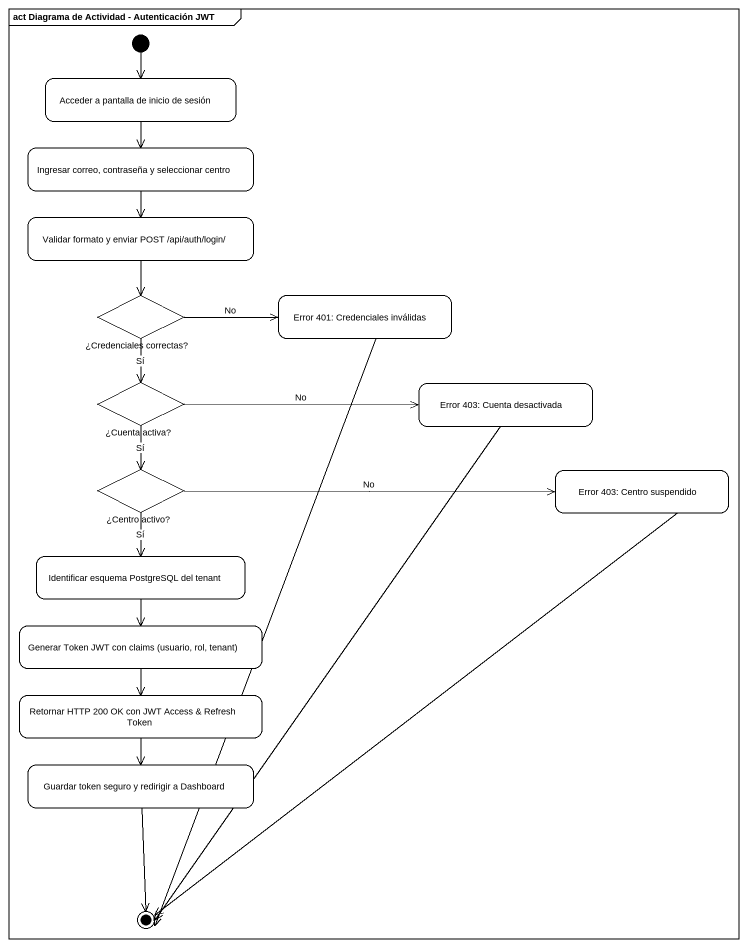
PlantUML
@startuml
mainframe act Diagrama de Actividad - Autenticación JWT
hide empty description
state "Acceder a pantalla de inicio de sesión" as Acceder_a_pantalla_de
state "Ingresar correo, contraseña y seleccionar centro" as Ingresar_correo_contraseña
state "Validar formato y enviar POST /api/auth/login/" as Validar_formato_y_enviar
state "¿Credenciales correctas?" as Credenciales_correctas <<choice>>
state "Error 401: Credenciales inválidas" as Error_401_Credenciales
state "¿Cuenta activa?" as Cuenta_activa <<choice>>
state "Error 403: Cuenta desactivada" as Error_403_Cuenta_desactivada
state "¿Centro activo?" as Centro_activo <<choice>>
state "Error 403: Centro suspendido" as Error_403_Centro_suspendido
state "Identificar esquema PostgreSQL del tenant" as Identificar_esquema
state "Generar Token JWT con claims (usuario, rol, tenant)" as Generar_Token_JWT_con
state "Retornar HTTP 200 OK con JWT Access & Refresh Token" as Retornar_HTTP_200_OK_con
state "Guardar token seguro y redirigir a Dashboard" as Guardar_token_seguro_y
[*] --> Acceder_a_pantalla_de
Acceder_a_pantalla_de --> Ingresar_correo_contraseña
Ingresar_correo_contraseña --> Validar_formato_y_enviar
Validar_formato_y_enviar --> Credenciales_correctas
Credenciales_correctas -right-> Error_401_Credenciales : No
Credenciales_correctas --> Cuenta_activa : Sí
Cuenta_activa -right-> Error_403_Cuenta_desactivada : No
Cuenta_activa --> Centro_activo : Sí
Centro_activo -right-> Error_403_Centro_suspendido : No
Centro_activo --> Identificar_esquema : Sí
Identificar_esquema --> Generar_Token_JWT_con
Generar_Token_JWT_con --> Retornar_HTTP_200_OK_con
Retornar_HTTP_200_OK_con --> Guardar_token_seguro_y
Error_401_Credenciales --> [*]
Error_403_Cuenta_desactivada --> [*]
Error_403_Centro_suspendido --> [*]
Guardar_token_seguro_y --> [*]
@enduml
